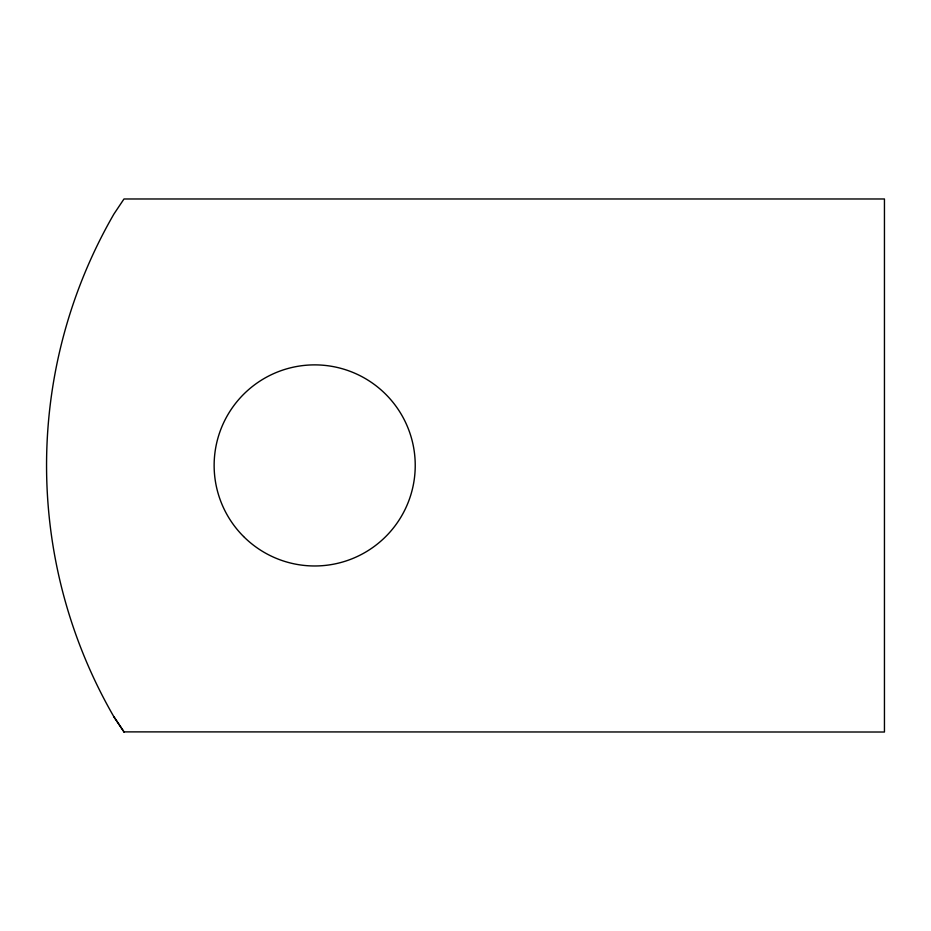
<?xml version="1.0" encoding="UTF-8"?>
<svg xmlns="http://www.w3.org/2000/svg" width="931" height="931" viewBox="0 0 931 931"><rect width="100%" height="100%" fill="white"/><g stroke="black" fill="none" stroke-linecap="round" stroke-linejoin="round"><path stroke-width="1.4" d="M124.079 731.882L884.45 732.022L884.45 198.978L123.986 198.978L113.908 214.06A502.752 502.752 0 0 0 113.908 716.8L124.079 732.022L113.908 716.8M243.585 536.524A100.548 100.548 0 0 0 411.805 491.452A100.548 100.548 0 0 0 288.657 368.304A100.548 100.548 0 0 0 243.585 536.524"/></g></svg>
